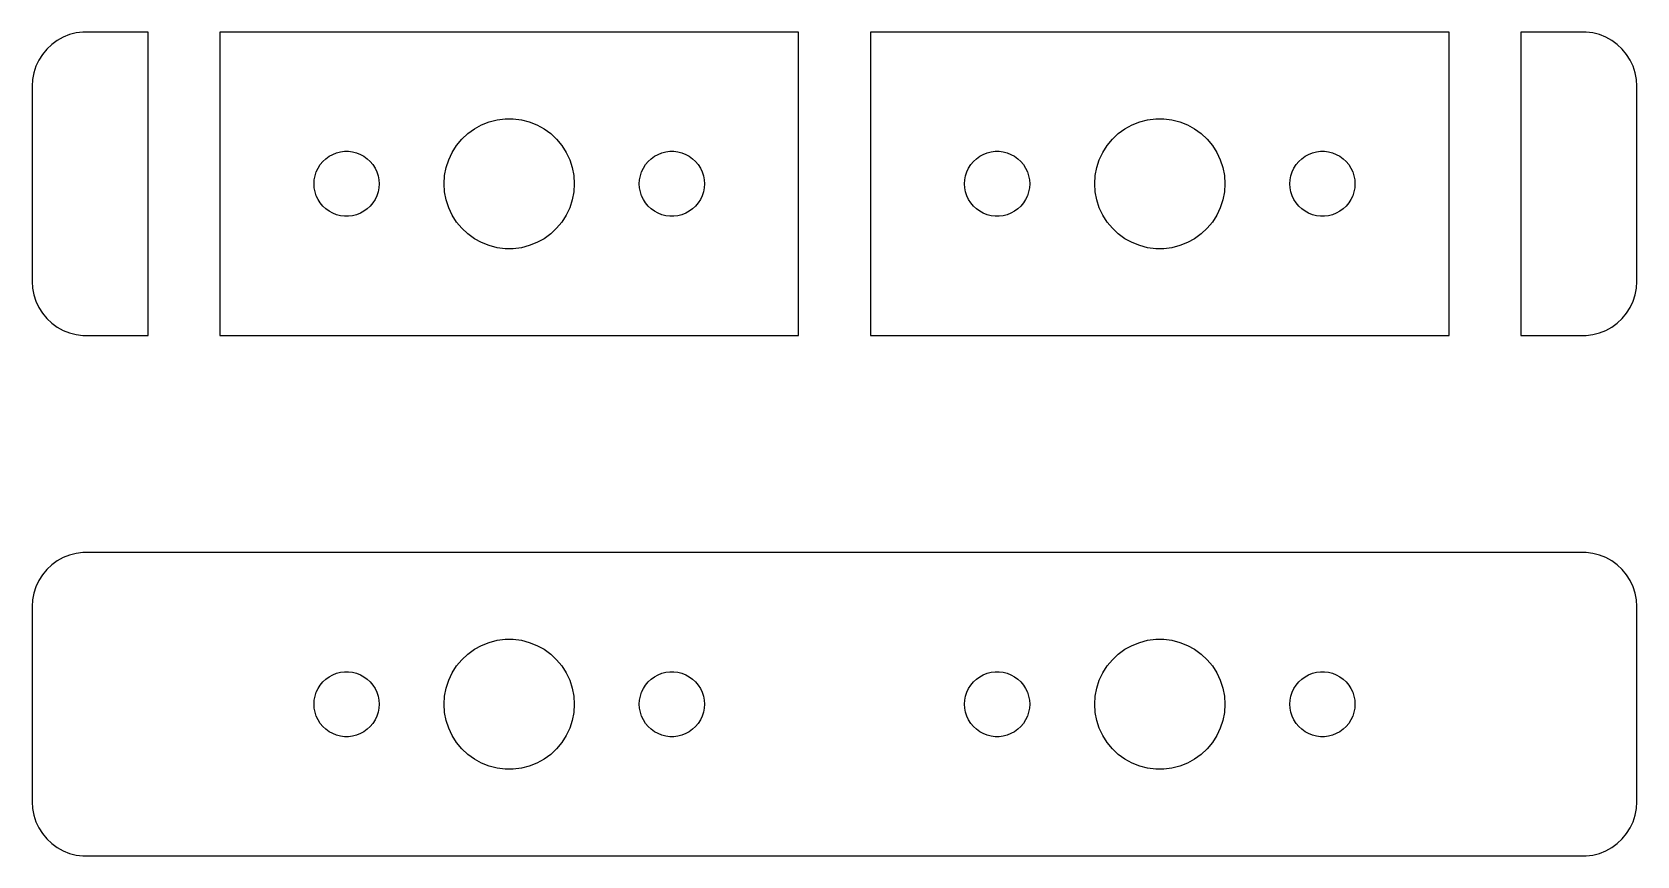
# Model space of a CAD drawing. Header units: metres. Extents: x -37 to 37, y -7 to 79.
# Drawn here: x -37 to 37, y -7 to 31 of the extents above; entities that cross this region are included whole.
import ezdxf

# ---------------------------------------------------------------- set-up
doc = ezdxf.new("R2010")
doc.units = ezdxf.units.M

msp = doc.modelspace()

# ---------------------------------------------------------------- linework, layer by layer
for p, q in [((-36.0936, 30.4263), (-36.3224, 30.2114)), ((-35.8396, 30.6108), (-36.0936, 30.4263)), ((-35.5644, 30.7621), (-35.8396, 30.6108)), ((-35.2725, 30.8776), (-35.5644, 30.7621)), ((-34.9684, 30.9557), (-35.2725, 30.8776)), ((-34.657, 30.9951), (-34.9684, 30.9557)), ((-31.6529, 30.9951), (-34.657, 30.9951)), ((-31.6529, 17.0049), (-31.6529, 30.9951)), ((-1.65286, 30.9951), (-28.3471, 30.9951)), ((-28.3471, 30.9951), (-28.3471, 17.0049)), ((-1.65286, 17.0049), (-1.65286, 30.9951)), ((28.3471, 30.9951), (1.65286, 30.9951)), ((1.65286, 30.9951), (1.65286, 17.0049)), ((28.3471, 17.0049), (28.3471, 30.9951)), ((34.657, 30.9951), (31.6529, 30.9951)), ((31.6529, 30.9951), (31.6529, 17.0049)), ((34.9684, 30.9557), (34.657, 30.9951)), ((35.2725, 30.8776), (34.9684, 30.9557)), ((35.5644, 30.7621), (35.2725, 30.8776)), ((35.8396, 30.6108), (35.5644, 30.7621)), ((36.0936, 30.4263), (35.8396, 30.6108)), ((36.3224, 30.2114), (36.0936, 30.4263)), ((-36.6908, 29.7044), (-36.8244, 29.4203)), ((-36.5225, 29.9695), (-36.6908, 29.7044)), ((-36.3224, 30.2114), (-36.5225, 29.9695)), ((36.5225, 29.9695), (36.3224, 30.2114)), ((36.6908, 29.7044), (36.5225, 29.9695)), ((36.8244, 29.4203), (36.6908, 29.7044)), ((-36.9214, 29.1217), (-36.9803, 28.8133)), ((-36.8244, 29.4203), (-36.9214, 29.1217)), ((36.9214, 29.1217), (36.8244, 29.4203)), ((36.9803, 28.8133), (36.9214, 29.1217)), ((-36.9803, 28.8133), (-37, 28.5)), ((-37, 28.5), (-37, 19.5)), ((37, 28.5), (36.9803, 28.8133)), ((37, 19.5), (37, 28.5)), ((-16.6075, 26.533), (-16.2773, 26.7145)), ((-16.2773, 26.7145), (-15.927, 26.8532)), ((-15.927, 26.8532), (-15.5621, 26.9469)), ((-15.5621, 26.9469), (-15.1884, 26.9941)), ((-15.1884, 26.9941), (-14.8116, 26.9941)), ((-14.8116, 26.9941), (-14.4379, 26.9469)), ((-14.4379, 26.9469), (-14.0729, 26.8532)), ((-14.0729, 26.8532), (-13.7227, 26.7145)), ((-13.7227, 26.7145), (-13.3925, 26.533)), ((13.3925, 26.533), (13.7227, 26.7145)), ((13.7227, 26.7145), (14.0729, 26.8532)), ((14.0729, 26.8532), (14.4379, 26.9469)), ((14.4379, 26.9469), (14.8116, 26.9941)), ((14.8116, 26.9941), (15.1884, 26.9941)), ((15.1884, 26.9941), (15.5621, 26.9469)), ((15.5621, 26.9469), (15.927, 26.8532)), ((15.927, 26.8532), (16.2773, 26.7145)), ((16.2773, 26.7145), (16.6075, 26.533)), ((-17.427, 25.7634), (-17.1869, 26.0536)), ((-17.1869, 26.0536), (-16.9123, 26.3115)), ((-16.9123, 26.3115), (-16.6075, 26.533)), ((-13.3925, 26.533), (-13.0877, 26.3115)), ((-13.0877, 26.3115), (-12.8131, 26.0536)), ((-12.8131, 26.0536), (-12.5729, 25.7634)), ((12.5729, 25.7634), (12.8131, 26.0536)), ((12.8131, 26.0536), (13.0877, 26.3115)), ((13.0877, 26.3115), (13.3925, 26.533)), ((16.6075, 26.533), (16.9123, 26.3115)), ((16.9123, 26.3115), (17.1869, 26.0536)), ((17.1869, 26.0536), (17.427, 25.7634)), ((-23.4561, 25.1558), (-23.3037, 25.2665)), ((-23.3037, 25.2665), (-23.1387, 25.3572)), ((-23.1387, 25.3572), (-22.9635, 25.4266)), ((-22.9635, 25.4266), (-22.7811, 25.4734)), ((-22.7811, 25.4734), (-22.5942, 25.497)), ((-22.5942, 25.497), (-22.4058, 25.497)), ((-22.4058, 25.497), (-22.2189, 25.4734)), ((-22.2189, 25.4734), (-22.0365, 25.4266)), ((-22.0365, 25.4266), (-21.8613, 25.3572)), ((-21.8613, 25.3572), (-21.6963, 25.2665)), ((-21.6963, 25.2665), (-21.5439, 25.1558)), ((-17.7893, 25.1044), (-17.6289, 25.4453)), ((-17.6289, 25.4453), (-17.427, 25.7634)), ((-12.5729, 25.7634), (-12.3711, 25.4453)), ((-12.3711, 25.4453), (-12.2107, 25.1044)), ((-8.45613, 25.1558), (-8.30373, 25.2665)), ((-8.30373, 25.2665), (-8.13866, 25.3572)), ((-8.13866, 25.3572), (-7.96352, 25.4266)), ((-7.96352, 25.4266), (-7.78107, 25.4734)), ((-7.78107, 25.4734), (-7.59418, 25.497)), ((-7.59418, 25.497), (-7.40581, 25.497)), ((-7.40581, 25.497), (-7.21892, 25.4734)), ((-7.21892, 25.4734), (-7.03647, 25.4266)), ((-7.03647, 25.4266), (-6.86133, 25.3572)), ((-6.86133, 25.3572), (-6.69626, 25.2665)), ((-6.69626, 25.2665), (-6.54385, 25.1558)), ((6.54385, 25.1558), (6.69626, 25.2665)), ((6.69626, 25.2665), (6.86133, 25.3572)), ((6.86133, 25.3572), (7.03647, 25.4266)), ((7.03647, 25.4266), (7.21892, 25.4734)), ((7.21892, 25.4734), (7.40581, 25.497)), ((7.40581, 25.497), (7.59418, 25.497)), ((7.59418, 25.497), (7.78107, 25.4734)), ((7.78107, 25.4734), (7.96352, 25.4266)), ((7.96352, 25.4266), (8.13866, 25.3572)), ((8.13866, 25.3572), (8.30373, 25.2665)), ((8.30373, 25.2665), (8.45613, 25.1558)), ((12.2107, 25.1044), (12.3711, 25.4453)), ((12.3711, 25.4453), (12.5729, 25.7634)), ((17.427, 25.7634), (17.6289, 25.4453)), ((17.6289, 25.4453), (17.7893, 25.1044)), ((21.5439, 25.1558), (21.6963, 25.2665)), ((21.6963, 25.2665), (21.8613, 25.3572)), ((21.8613, 25.3572), (22.0365, 25.4266)), ((22.0365, 25.4266), (22.2189, 25.4734)), ((22.2189, 25.4734), (22.4058, 25.497)), ((22.4058, 25.497), (22.5942, 25.497)), ((22.5942, 25.497), (22.7811, 25.4734)), ((22.7811, 25.4734), (22.9635, 25.4266)), ((22.9635, 25.4266), (23.1387, 25.3572)), ((23.1387, 25.3572), (23.3037, 25.2665)), ((23.3037, 25.2665), (23.4561, 25.1558)), ((-23.9529, 24.373), (-23.8947, 24.5522)), ((-23.8947, 24.5522), (-23.8145, 24.7226)), ((-23.8145, 24.7226), (-23.7135, 24.8817)), ((-23.7135, 24.8817), (-23.5934, 25.0268)), ((-23.5934, 25.0268), (-23.4561, 25.1558)), ((-21.5439, 25.1558), (-21.4065, 25.0268)), ((-21.4065, 25.0268), (-21.2865, 24.8817)), ((-21.2865, 24.8817), (-21.1855, 24.7226)), ((-21.1855, 24.7226), (-21.1053, 24.5522)), ((-21.1053, 24.5522), (-21.0471, 24.373)), ((-17.9763, 24.376), (-17.9057, 24.7461)), ((-17.9057, 24.7461), (-17.7893, 25.1044)), ((-12.2107, 25.1044), (-12.0942, 24.7461)), ((-12.0942, 24.7461), (-12.0237, 24.376)), ((-8.95287, 24.373), (-8.89465, 24.5522)), ((-8.89465, 24.5522), (-8.81445, 24.7226)), ((-8.81445, 24.7226), (-8.71352, 24.8817)), ((-8.71352, 24.8817), (-8.59344, 25.0268)), ((-8.59344, 25.0268), (-8.45613, 25.1558)), ((-6.54385, 25.1558), (-6.40654, 25.0268)), ((-6.40654, 25.0268), (-6.28647, 24.8817)), ((-6.28647, 24.8817), (-6.18553, 24.7226)), ((-6.18553, 24.7226), (-6.10533, 24.5522)), ((-6.10533, 24.5522), (-6.04712, 24.373)), ((6.04712, 24.373), (6.10533, 24.5522)), ((6.10533, 24.5522), (6.18553, 24.7226)), ((6.18553, 24.7226), (6.28647, 24.8817)), ((6.28647, 24.8817), (6.40654, 25.0268)), ((6.40654, 25.0268), (6.54385, 25.1558)), ((8.45613, 25.1558), (8.59344, 25.0268)), ((8.59344, 25.0268), (8.71352, 24.8817)), ((8.71352, 24.8817), (8.81445, 24.7226)), ((8.81445, 24.7226), (8.89465, 24.5522)), ((8.89465, 24.5522), (8.95287, 24.373)), ((12.0237, 24.376), (12.0942, 24.7461)), ((12.0942, 24.7461), (12.2107, 25.1044)), ((17.7893, 25.1044), (17.9057, 24.7461)), ((17.9057, 24.7461), (17.9763, 24.376)), ((21.0471, 24.373), (21.1053, 24.5522)), ((21.1053, 24.5522), (21.1855, 24.7226)), ((21.1855, 24.7226), (21.2865, 24.8817)), ((21.2865, 24.8817), (21.4065, 25.0268)), ((21.4065, 25.0268), (21.5439, 25.1558)), ((23.4561, 25.1558), (23.5934, 25.0268)), ((23.5934, 25.0268), (23.7135, 24.8817)), ((23.7135, 24.8817), (23.8145, 24.7226)), ((23.8145, 24.7226), (23.8947, 24.5522)), ((23.8947, 24.5522), (23.9529, 24.373)), ((-24, 24), (-23.9882, 24.188)), ((-23.9882, 23.812), (-24, 24)), ((-23.9882, 24.188), (-23.9529, 24.373)), ((-23.9529, 23.627), (-23.9882, 23.812)), ((-21.0471, 24.373), (-21.0118, 24.188)), ((-21.0118, 23.812), (-21.0471, 23.627)), ((-21.0118, 24.188), (-21, 24)), ((-21, 24), (-21.0118, 23.812)), ((-18, 24), (-17.9763, 24.376)), ((-17.9763, 23.624), (-18, 24)), ((-12.0237, 24.376), (-12, 24)), ((-12, 24), (-12.0237, 23.624)), ((-9, 24), (-8.98816, 24.188)), ((-8.98816, 23.812), (-9, 24)), ((-8.98816, 24.188), (-8.95287, 24.373)), ((-8.95287, 23.627), (-8.98816, 23.812)), ((-6.04712, 24.373), (-6.01183, 24.188)), ((-6.01183, 23.812), (-6.04712, 23.627)), ((-6.01183, 24.188), (-6, 24)), ((-6, 24), (-6.01183, 23.812)), ((6, 24), (6.01183, 24.188)), ((6.01183, 23.812), (6, 24)), ((6.01183, 24.188), (6.04712, 24.373)), ((6.04712, 23.627), (6.01183, 23.812)), ((8.95287, 24.373), (8.98816, 24.188)), ((8.98816, 23.812), (8.95287, 23.627)), ((8.98816, 24.188), (9, 24)), ((9, 24), (8.98816, 23.812)), ((12, 24), (12.0237, 24.376)), ((12.0237, 23.624), (12, 24)), ((17.9763, 24.376), (18, 24)), ((18, 24), (17.9763, 23.624)), ((21, 24), (21.0118, 24.188)), ((21.0118, 23.812), (21, 24)), ((21.0118, 24.188), (21.0471, 24.373)), ((21.0471, 23.627), (21.0118, 23.812)), ((23.9529, 24.373), (23.9882, 24.188)), ((23.9882, 23.812), (23.9529, 23.627)), ((23.9882, 24.188), (24, 24)), ((24, 24), (23.9882, 23.812)), ((-23.8947, 23.4478), (-23.9529, 23.627)), ((-23.8145, 23.2774), (-23.8947, 23.4478)), ((-23.7135, 23.1183), (-23.8145, 23.2774)), ((-23.5934, 22.9732), (-23.7135, 23.1183)), ((-23.4561, 22.8442), (-23.5934, 22.9732)), ((-21.4065, 22.9732), (-21.5439, 22.8442)), ((-21.2865, 23.1183), (-21.4065, 22.9732)), ((-21.1855, 23.2774), (-21.2865, 23.1183)), ((-21.1053, 23.4478), (-21.1855, 23.2774)), ((-21.0471, 23.627), (-21.1053, 23.4478)), ((-17.9057, 23.2539), (-17.9763, 23.624)), ((-17.7893, 22.8956), (-17.9057, 23.2539)), ((-12.0942, 23.2539), (-12.2107, 22.8956)), ((-12.0237, 23.624), (-12.0942, 23.2539)), ((-8.89465, 23.4478), (-8.95287, 23.627)), ((-8.81445, 23.2774), (-8.89465, 23.4478)), ((-8.71352, 23.1183), (-8.81445, 23.2774)), ((-8.59344, 22.9732), (-8.71352, 23.1183)), ((-8.45613, 22.8442), (-8.59344, 22.9732)), ((-6.40654, 22.9732), (-6.54385, 22.8442)), ((-6.28647, 23.1183), (-6.40654, 22.9732)), ((-6.18553, 23.2774), (-6.28647, 23.1183)), ((-6.10533, 23.4478), (-6.18553, 23.2774)), ((-6.04712, 23.627), (-6.10533, 23.4478)), ((6.10533, 23.4478), (6.04712, 23.627)), ((6.18553, 23.2774), (6.10533, 23.4478)), ((6.28647, 23.1183), (6.18553, 23.2774)), ((6.40654, 22.9732), (6.28647, 23.1183)), ((6.54385, 22.8442), (6.40654, 22.9732)), ((8.59344, 22.9732), (8.45613, 22.8442)), ((8.71352, 23.1183), (8.59344, 22.9732)), ((8.81445, 23.2774), (8.71352, 23.1183)), ((8.89465, 23.4478), (8.81445, 23.2774)), ((8.95287, 23.627), (8.89465, 23.4478)), ((12.0942, 23.2539), (12.0237, 23.624)), ((12.2107, 22.8956), (12.0942, 23.2539)), ((17.9057, 23.2539), (17.7893, 22.8956)), ((17.9763, 23.624), (17.9057, 23.2539)), ((21.1053, 23.4478), (21.0471, 23.627)), ((21.1855, 23.2774), (21.1053, 23.4478)), ((21.2865, 23.1183), (21.1855, 23.2774)), ((21.4065, 22.9732), (21.2865, 23.1183)), ((21.5439, 22.8442), (21.4065, 22.9732)), ((23.5934, 22.9732), (23.4561, 22.8442)), ((23.7135, 23.1183), (23.5934, 22.9732)), ((23.8145, 23.2774), (23.7135, 23.1183)), ((23.8947, 23.4478), (23.8145, 23.2774)), ((23.9529, 23.627), (23.8947, 23.4478)), ((-23.3037, 22.7335), (-23.4561, 22.8442)), ((-23.1387, 22.6428), (-23.3037, 22.7335)), ((-22.9635, 22.5734), (-23.1387, 22.6428)), ((-22.7811, 22.5266), (-22.9635, 22.5734)), ((-22.5942, 22.503), (-22.7811, 22.5266)), ((-22.4058, 22.503), (-22.5942, 22.503)), ((-22.2189, 22.5266), (-22.4058, 22.503)), ((-22.0365, 22.5734), (-22.2189, 22.5266)), ((-21.8613, 22.6428), (-22.0365, 22.5734)), ((-21.6963, 22.7335), (-21.8613, 22.6428)), ((-21.5439, 22.8442), (-21.6963, 22.7335)), ((-17.6289, 22.5547), (-17.7893, 22.8956)), ((-17.427, 22.2366), (-17.6289, 22.5547)), ((-17.1869, 21.9464), (-17.427, 22.2366)), ((-12.5729, 22.2366), (-12.8131, 21.9464)), ((-12.3711, 22.5547), (-12.5729, 22.2366)), ((-12.2107, 22.8956), (-12.3711, 22.5547)), ((-8.30373, 22.7335), (-8.45613, 22.8442)), ((-8.13866, 22.6428), (-8.30373, 22.7335)), ((-7.96352, 22.5734), (-8.13866, 22.6428)), ((-7.78107, 22.5266), (-7.96352, 22.5734)), ((-7.59418, 22.503), (-7.78107, 22.5266)), ((-7.40581, 22.503), (-7.59418, 22.503)), ((-7.21892, 22.5266), (-7.40581, 22.503)), ((-7.03647, 22.5734), (-7.21892, 22.5266)), ((-6.86133, 22.6428), (-7.03647, 22.5734)), ((-6.69626, 22.7335), (-6.86133, 22.6428)), ((-6.54385, 22.8442), (-6.69626, 22.7335)), ((6.69626, 22.7335), (6.54385, 22.8442)), ((6.86133, 22.6428), (6.69626, 22.7335)), ((7.03647, 22.5734), (6.86133, 22.6428)), ((7.21892, 22.5266), (7.03647, 22.5734)), ((7.40581, 22.503), (7.21892, 22.5266)), ((7.59418, 22.503), (7.40581, 22.503)), ((7.78107, 22.5266), (7.59418, 22.503)), ((7.96352, 22.5734), (7.78107, 22.5266)), ((8.13866, 22.6428), (7.96352, 22.5734)), ((8.30373, 22.7335), (8.13866, 22.6428)), ((8.45613, 22.8442), (8.30373, 22.7335)), ((12.3711, 22.5547), (12.2107, 22.8956)), ((12.5729, 22.2366), (12.3711, 22.5547)), ((12.8131, 21.9464), (12.5729, 22.2366)), ((17.427, 22.2366), (17.1869, 21.9464)), ((17.6289, 22.5547), (17.427, 22.2366)), ((17.7893, 22.8956), (17.6289, 22.5547)), ((21.6963, 22.7335), (21.5439, 22.8442)), ((21.8613, 22.6428), (21.6963, 22.7335)), ((22.0365, 22.5734), (21.8613, 22.6428)), ((22.2189, 22.5266), (22.0365, 22.5734)), ((22.4058, 22.503), (22.2189, 22.5266)), ((22.5942, 22.503), (22.4058, 22.503)), ((22.7811, 22.5266), (22.5942, 22.503)), ((22.9635, 22.5734), (22.7811, 22.5266)), ((23.1387, 22.6428), (22.9635, 22.5734)), ((23.3037, 22.7335), (23.1387, 22.6428)), ((23.4561, 22.8442), (23.3037, 22.7335)), ((-16.9123, 21.6885), (-17.1869, 21.9464)), ((-16.6075, 21.467), (-16.9123, 21.6885)), ((-16.2773, 21.2855), (-16.6075, 21.467)), ((-13.3925, 21.467), (-13.7227, 21.2855)), ((-13.0877, 21.6885), (-13.3925, 21.467)), ((-12.8131, 21.9464), (-13.0877, 21.6885)), ((13.0877, 21.6885), (12.8131, 21.9464)), ((13.3925, 21.467), (13.0877, 21.6885)), ((13.7227, 21.2855), (13.3925, 21.467)), ((16.6075, 21.467), (16.2773, 21.2855)), ((16.9123, 21.6885), (16.6075, 21.467)), ((17.1869, 21.9464), (16.9123, 21.6885)), ((-15.927, 21.1468), (-16.2773, 21.2855)), ((-15.5621, 21.0531), (-15.927, 21.1468)), ((-15.1884, 21.0059), (-15.5621, 21.0531)), ((-14.8116, 21.0059), (-15.1884, 21.0059)), ((-14.4379, 21.0531), (-14.8116, 21.0059)), ((-14.0729, 21.1468), (-14.4379, 21.0531)), ((-13.7227, 21.2855), (-14.0729, 21.1468)), ((14.0729, 21.1468), (13.7227, 21.2855)), ((14.4379, 21.0531), (14.0729, 21.1468)), ((14.8116, 21.0059), (14.4379, 21.0531)), ((15.1884, 21.0059), (14.8116, 21.0059)), ((15.5621, 21.0531), (15.1884, 21.0059)), ((15.927, 21.1468), (15.5621, 21.0531)), ((16.2773, 21.2855), (15.927, 21.1468)), ((-37, 19.5), (-36.9803, 19.1867)), ((36.9803, 19.1867), (37, 19.5)), ((-36.9803, 19.1867), (-36.9214, 18.8783)), ((-36.9214, 18.8783), (-36.8244, 18.5797)), ((-36.8244, 18.5797), (-36.6908, 18.2956)), ((36.6908, 18.2956), (36.8244, 18.5797)), ((36.8244, 18.5797), (36.9214, 18.8783)), ((36.9214, 18.8783), (36.9803, 19.1867)), ((-36.6908, 18.2956), (-36.5225, 18.0305)), ((-36.5225, 18.0305), (-36.3224, 17.7886)), ((-36.3224, 17.7886), (-36.0936, 17.5737)), ((36.0936, 17.5737), (36.3224, 17.7886)), ((36.3224, 17.7886), (36.5225, 18.0305)), ((36.5225, 18.0305), (36.6908, 18.2956)), ((-36.0936, 17.5737), (-35.8396, 17.3892)), ((-35.8396, 17.3892), (-35.5644, 17.2379)), ((-35.5644, 17.2379), (-35.2725, 17.1224)), ((-35.2725, 17.1224), (-34.9684, 17.0443)), ((-34.9684, 17.0443), (-34.657, 17.0049)), ((34.657, 17.0049), (34.9684, 17.0443)), ((34.9684, 17.0443), (35.2725, 17.1224)), ((35.2725, 17.1224), (35.5644, 17.2379)), ((35.5644, 17.2379), (35.8396, 17.3892)), ((35.8396, 17.3892), (36.0936, 17.5737)), ((-34.657, 17.0049), (-31.6529, 17.0049)), ((-28.3471, 17.0049), (-1.65286, 17.0049)), ((1.65286, 17.0049), (28.3471, 17.0049)), ((31.6529, 17.0049), (34.657, 17.0049)), ((-35.5644, 6.76205), (-35.8396, 6.61081)), ((-35.2725, 6.87764), (-35.5644, 6.76205)), ((-34.9684, 6.9557), (-35.2725, 6.87764)), ((-34.657, 6.99506), (-34.9684, 6.9557)), ((34.657, 6.99506), (-34.657, 6.99506)), ((34.9684, 6.9557), (34.657, 6.99506)), ((35.2725, 6.87764), (34.9684, 6.9557)), ((35.5644, 6.76205), (35.2725, 6.87764)), ((35.8396, 6.61081), (35.5644, 6.76205)), ((-36.5225, 5.96945), (-36.6908, 5.70438)), ((-36.3224, 6.21136), (-36.5225, 5.96945)), ((-36.0936, 6.42627), (-36.3224, 6.21136)), ((-35.8396, 6.61081), (-36.0936, 6.42627)), ((36.0936, 6.42627), (35.8396, 6.61081)), ((36.3224, 6.21136), (36.0936, 6.42627)), ((36.5225, 5.96945), (36.3224, 6.21136)), ((36.6908, 5.70438), (36.5225, 5.96945)), ((-36.8244, 5.4203), (-36.9214, 5.12172)), ((-36.6908, 5.70438), (-36.8244, 5.4203)), ((36.8244, 5.4203), (36.6908, 5.70438)), ((36.9214, 5.12172), (36.8244, 5.4203)), ((-36.9803, 4.81332), (-37, 4.5)), ((-37, 4.5), (-37, -4.5)), ((-36.9214, 5.12172), (-36.9803, 4.81332)), ((36.9803, 4.81332), (36.9214, 5.12172)), ((37, 4.5), (36.9803, 4.81332)), ((37, -4.5), (37, 4.5)), ((-15.5621, 2.94685), (-15.1884, 2.99408)), ((-15.1884, 2.99408), (-14.8116, 2.99408)), ((-14.8116, 2.99408), (-14.4379, 2.94685)), ((14.4379, 2.94685), (14.8116, 2.99408)), ((14.8116, 2.99408), (15.1884, 2.99408)), ((15.1884, 2.99408), (15.5621, 2.94685)), ((-17.1869, 2.05363), (-16.9123, 2.31154)), ((-16.9123, 2.31154), (-16.6075, 2.53297)), ((-16.6075, 2.53297), (-16.2773, 2.71448)), ((-16.2773, 2.71448), (-15.927, 2.85316)), ((-15.927, 2.85316), (-15.5621, 2.94685)), ((-14.4379, 2.94685), (-14.0729, 2.85316)), ((-14.0729, 2.85316), (-13.7227, 2.71448)), ((-13.7227, 2.71448), (-13.3925, 2.53297)), ((-13.3925, 2.53297), (-13.0877, 2.31154)), ((-13.0877, 2.31154), (-12.8131, 2.05363)), ((12.8131, 2.05363), (13.0877, 2.31154)), ((13.0877, 2.31154), (13.3925, 2.53297)), ((13.3925, 2.53297), (13.7227, 2.71448)), ((13.7227, 2.71448), (14.0729, 2.85316)), ((14.0729, 2.85316), (14.4379, 2.94685)), ((15.5621, 2.94685), (15.927, 2.85316)), ((15.927, 2.85316), (16.2773, 2.71448)), ((16.2773, 2.71448), (16.6075, 2.53297)), ((16.6075, 2.53297), (16.9123, 2.31154)), ((16.9123, 2.31154), (17.1869, 2.05363)), ((-22.7811, 1.47342), (-22.5942, 1.49704)), ((-22.5942, 1.49704), (-22.4058, 1.49704)), ((-22.4058, 1.49704), (-22.2189, 1.47342)), ((-17.6289, 1.44525), (-17.427, 1.76335)), ((-17.427, 1.76335), (-17.1869, 2.05363)), ((-12.8131, 2.05363), (-12.5729, 1.76335)), ((-12.5729, 1.76335), (-12.3711, 1.44525)), ((-7.78107, 1.47342), (-7.59418, 1.49704)), ((-7.59418, 1.49704), (-7.40581, 1.49704)), ((-7.40581, 1.49704), (-7.21892, 1.47342)), ((7.21892, 1.47342), (7.40581, 1.49704)), ((7.40581, 1.49704), (7.59418, 1.49704)), ((7.59418, 1.49704), (7.78107, 1.47342)), ((12.3711, 1.44525), (12.5729, 1.76335)), ((12.5729, 1.76335), (12.8131, 2.05363)), ((17.1869, 2.05363), (17.427, 1.76335)), ((17.427, 1.76335), (17.6289, 1.44525)), ((22.2189, 1.47342), (22.4058, 1.49704)), ((22.4058, 1.49704), (22.5942, 1.49704)), ((22.5942, 1.49704), (22.7811, 1.47342)), ((-23.8145, 0.722626), (-23.7135, 0.881668)), ((-23.7135, 0.881668), (-23.5934, 1.02681)), ((-23.5934, 1.02681), (-23.4561, 1.15576)), ((-23.4561, 1.15576), (-23.3037, 1.26648)), ((-23.3037, 1.26648), (-23.1387, 1.35724)), ((-23.1387, 1.35724), (-22.9635, 1.42657)), ((-22.9635, 1.42657), (-22.7811, 1.47342)), ((-22.2189, 1.47342), (-22.0365, 1.42657)), ((-22.0365, 1.42657), (-21.8613, 1.35724)), ((-21.8613, 1.35724), (-21.6963, 1.26648)), ((-21.6963, 1.26648), (-21.5439, 1.15576)), ((-21.5439, 1.15576), (-21.4065, 1.02681)), ((-21.4065, 1.02681), (-21.2865, 0.881668)), ((-21.2865, 0.881668), (-21.1855, 0.722626)), ((-17.9763, 0.375992), (-17.9057, 0.746063)), ((-17.9057, 0.746063), (-17.7893, 1.10437)), ((-17.7893, 1.10437), (-17.6289, 1.44525)), ((-12.3711, 1.44525), (-12.2107, 1.10437)), ((-12.2107, 1.10437), (-12.0942, 0.746063)), ((-12.0942, 0.746063), (-12.0237, 0.375992)), ((-8.81445, 0.722626), (-8.71352, 0.881668)), ((-8.71352, 0.881668), (-8.59344, 1.02681)), ((-8.59344, 1.02681), (-8.45613, 1.15576)), ((-8.45613, 1.15576), (-8.30373, 1.26648)), ((-8.30373, 1.26648), (-8.13866, 1.35724)), ((-8.13866, 1.35724), (-7.96352, 1.42657)), ((-7.96352, 1.42657), (-7.78107, 1.47342)), ((-7.21892, 1.47342), (-7.03647, 1.42657)), ((-7.03647, 1.42657), (-6.86133, 1.35724)), ((-6.86133, 1.35724), (-6.69626, 1.26648)), ((-6.69626, 1.26648), (-6.54385, 1.15576)), ((-6.54385, 1.15576), (-6.40654, 1.02681)), ((-6.40654, 1.02681), (-6.28647, 0.881668)), ((-6.28647, 0.881668), (-6.18553, 0.722626)), ((6.18553, 0.722626), (6.28647, 0.881668)), ((6.28647, 0.881668), (6.40654, 1.02681)), ((6.40654, 1.02681), (6.54385, 1.15576)), ((6.54385, 1.15576), (6.69626, 1.26648)), ((6.69626, 1.26648), (6.86133, 1.35724)), ((6.86133, 1.35724), (7.03647, 1.42657)), ((7.03647, 1.42657), (7.21892, 1.47342)), ((7.78107, 1.47342), (7.96352, 1.42657)), ((7.96352, 1.42657), (8.13866, 1.35724)), ((8.13866, 1.35724), (8.30373, 1.26648)), ((8.30373, 1.26648), (8.45613, 1.15576)), ((8.45613, 1.15576), (8.59344, 1.02681)), ((8.59344, 1.02681), (8.71352, 0.881668)), ((8.71352, 0.881668), (8.81445, 0.722626)), ((12.0237, 0.375992), (12.0942, 0.746063)), ((12.0942, 0.746063), (12.2107, 1.10437)), ((12.2107, 1.10437), (12.3711, 1.44525)), ((17.6289, 1.44525), (17.7893, 1.10437)), ((17.7893, 1.10437), (17.9057, 0.746063)), ((17.9057, 0.746063), (17.9763, 0.375992)), ((21.1855, 0.722626), (21.2865, 0.881668)), ((21.2865, 0.881668), (21.4065, 1.02681)), ((21.4065, 1.02681), (21.5439, 1.15576)), ((21.5439, 1.15576), (21.6963, 1.26648)), ((21.6963, 1.26648), (21.8613, 1.35724)), ((21.8613, 1.35724), (22.0365, 1.42657)), ((22.0365, 1.42657), (22.2189, 1.47342)), ((22.7811, 1.47342), (22.9635, 1.42657)), ((22.9635, 1.42657), (23.1387, 1.35724)), ((23.1387, 1.35724), (23.3037, 1.26648)), ((23.3037, 1.26648), (23.4561, 1.15576)), ((23.4561, 1.15576), (23.5934, 1.02681)), ((23.5934, 1.02681), (23.7135, 0.881668)), ((23.7135, 0.881668), (23.8145, 0.722626)), ((-24, 0), (-23.9882, 0.187988)), ((-23.9882, -0.187988), (-24, 0)), ((-23.9882, 0.187988), (-23.9529, 0.373032)), ((-23.9529, 0.373032), (-23.8947, 0.552185)), ((-23.8947, 0.552185), (-23.8145, 0.722626)), ((-21.1855, 0.722626), (-21.1053, 0.552185)), ((-21.1053, 0.552185), (-21.0471, 0.373032)), ((-21.0471, 0.373032), (-21.0118, 0.187988)), ((-21.0118, 0.187988), (-21, 0)), ((-21, 0), (-21.0118, -0.187988)), ((-18, 0), (-17.9763, 0.375992)), ((-17.9763, -0.375992), (-18, 0)), ((-12.0237, 0.375992), (-12, 0)), ((-12, 0), (-12.0237, -0.375992)), ((-9, 0), (-8.98816, 0.187988)), ((-8.98816, -0.187988), (-9, 0)), ((-8.98816, 0.187988), (-8.95287, 0.373032)), ((-8.95287, 0.373032), (-8.89465, 0.552185)), ((-8.89465, 0.552185), (-8.81445, 0.722626)), ((-6.18553, 0.722626), (-6.10533, 0.552185)), ((-6.10533, 0.552185), (-6.04712, 0.373032)), ((-6.04712, 0.373032), (-6.01183, 0.187988)), ((-6.01183, 0.187988), (-6, 0)), ((-6, 0), (-6.01183, -0.187988)), ((6, 0), (6.01183, 0.187988)), ((6.01183, -0.187988), (6, 0)), ((6.01183, 0.187988), (6.04712, 0.373032)), ((6.04712, 0.373032), (6.10533, 0.552185)), ((6.10533, 0.552185), (6.18553, 0.722626)), ((8.81445, 0.722626), (8.89465, 0.552185)), ((8.89465, 0.552185), (8.95287, 0.373032)), ((8.95287, 0.373032), (8.98816, 0.187988)), ((8.98816, 0.187988), (9, 0)), ((9, 0), (8.98816, -0.187988)), ((12, 0), (12.0237, 0.375992)), ((12.0237, -0.375992), (12, 0)), ((17.9763, 0.375992), (18, 0)), ((18, 0), (17.9763, -0.375992)), ((21, 0), (21.0118, 0.187988)), ((21.0118, -0.187988), (21, 0)), ((21.0118, 0.187988), (21.0471, 0.373032)), ((21.0471, 0.373032), (21.1053, 0.552185)), ((21.1053, 0.552185), (21.1855, 0.722626)), ((23.8145, 0.722626), (23.8947, 0.552185)), ((23.8947, 0.552185), (23.9529, 0.373032)), ((23.9529, 0.373032), (23.9882, 0.187988)), ((23.9882, 0.187988), (24, 0)), ((24, 0), (23.9882, -0.187988)), ((-23.9529, -0.373032), (-23.9882, -0.187988)), ((-23.8947, -0.552185), (-23.9529, -0.373032)), ((-23.8145, -0.722626), (-23.8947, -0.552185)), ((-23.7135, -0.881668), (-23.8145, -0.722626)), ((-21.1855, -0.722626), (-21.2865, -0.881668)), ((-21.1053, -0.552185), (-21.1855, -0.722626)), ((-21.0471, -0.373032), (-21.1053, -0.552185)), ((-21.0118, -0.187988), (-21.0471, -0.373032)), ((-17.9057, -0.746063), (-17.9763, -0.375992)), ((-12.0237, -0.375992), (-12.0942, -0.746063)), ((-8.95287, -0.373032), (-8.98816, -0.187988)), ((-8.89465, -0.552185), (-8.95287, -0.373032)), ((-8.81445, -0.722626), (-8.89465, -0.552185)), ((-8.71352, -0.881668), (-8.81445, -0.722626)), ((-6.18553, -0.722626), (-6.28647, -0.881668)), ((-6.10533, -0.552185), (-6.18553, -0.722626)), ((-6.04712, -0.373032), (-6.10533, -0.552185)), ((-6.01183, -0.187988), (-6.04712, -0.373032)), ((6.04712, -0.373032), (6.01183, -0.187988)), ((6.10533, -0.552185), (6.04712, -0.373032)), ((6.18553, -0.722626), (6.10533, -0.552185)), ((6.28647, -0.881668), (6.18553, -0.722626)), ((8.81445, -0.722626), (8.71352, -0.881668)), ((8.89465, -0.552185), (8.81445, -0.722626)), ((8.95287, -0.373032), (8.89465, -0.552185)), ((8.98816, -0.187988), (8.95287, -0.373032)), ((12.0942, -0.746063), (12.0237, -0.375992)), ((17.9763, -0.375992), (17.9057, -0.746063)), ((21.0471, -0.373032), (21.0118, -0.187988)), ((21.1053, -0.552185), (21.0471, -0.373032)), ((21.1855, -0.722626), (21.1053, -0.552185)), ((21.2865, -0.881668), (21.1855, -0.722626)), ((23.8145, -0.722626), (23.7135, -0.881668)), ((23.8947, -0.552185), (23.8145, -0.722626)), ((23.9529, -0.373032), (23.8947, -0.552185)), ((23.9882, -0.187988), (23.9529, -0.373032)), ((-23.5934, -1.02681), (-23.7135, -0.881668)), ((-23.4561, -1.15576), (-23.5934, -1.02681)), ((-23.3037, -1.26648), (-23.4561, -1.15576)), ((-23.1387, -1.35724), (-23.3037, -1.26648)), ((-22.9635, -1.42657), (-23.1387, -1.35724)), ((-22.7811, -1.47342), (-22.9635, -1.42657)), ((-22.5942, -1.49704), (-22.7811, -1.47342)), ((-22.2189, -1.47342), (-22.4058, -1.49704)), ((-22.0365, -1.42657), (-22.2189, -1.47342)), ((-21.8613, -1.35724), (-22.0365, -1.42657)), ((-21.6963, -1.26648), (-21.8613, -1.35724)), ((-21.5439, -1.15576), (-21.6963, -1.26648)), ((-21.4065, -1.02681), (-21.5439, -1.15576)), ((-21.2865, -0.881668), (-21.4065, -1.02681)), ((-17.7893, -1.10437), (-17.9057, -0.746063)), ((-17.6289, -1.44525), (-17.7893, -1.10437)), ((-17.427, -1.76335), (-17.6289, -1.44525)), ((-12.3711, -1.44525), (-12.5729, -1.76335)), ((-12.2107, -1.10437), (-12.3711, -1.44525)), ((-12.0942, -0.746063), (-12.2107, -1.10437)), ((-8.59344, -1.02681), (-8.71352, -0.881668)), ((-8.45613, -1.15576), (-8.59344, -1.02681)), ((-8.30373, -1.26648), (-8.45613, -1.15576)), ((-8.13866, -1.35724), (-8.30373, -1.26648)), ((-7.96352, -1.42657), (-8.13866, -1.35724)), ((-7.78107, -1.47342), (-7.96352, -1.42657)), ((-7.59418, -1.49704), (-7.78107, -1.47342)), ((-7.21892, -1.47342), (-7.40581, -1.49704)), ((-7.03647, -1.42657), (-7.21892, -1.47342)), ((-6.86133, -1.35724), (-7.03647, -1.42657)), ((-6.69626, -1.26648), (-6.86133, -1.35724)), ((-6.54385, -1.15576), (-6.69626, -1.26648)), ((-6.40654, -1.02681), (-6.54385, -1.15576)), ((-6.28647, -0.881668), (-6.40654, -1.02681)), ((6.40654, -1.02681), (6.28647, -0.881668)), ((6.54385, -1.15576), (6.40654, -1.02681)), ((6.69626, -1.26648), (6.54385, -1.15576)), ((6.86133, -1.35724), (6.69626, -1.26648)), ((7.03647, -1.42657), (6.86133, -1.35724)), ((7.21892, -1.47342), (7.03647, -1.42657)), ((7.40581, -1.49704), (7.21892, -1.47342)), ((7.78107, -1.47342), (7.59418, -1.49704)), ((7.96352, -1.42657), (7.78107, -1.47342)), ((8.13866, -1.35724), (7.96352, -1.42657)), ((8.30373, -1.26648), (8.13866, -1.35724)), ((8.45613, -1.15576), (8.30373, -1.26648)), ((8.59344, -1.02681), (8.45613, -1.15576)), ((8.71352, -0.881668), (8.59344, -1.02681)), ((12.2107, -1.10437), (12.0942, -0.746063)), ((12.3711, -1.44525), (12.2107, -1.10437)), ((12.5729, -1.76335), (12.3711, -1.44525)), ((17.6289, -1.44525), (17.427, -1.76335)), ((17.7893, -1.10437), (17.6289, -1.44525)), ((17.9057, -0.746063), (17.7893, -1.10437)), ((21.4065, -1.02681), (21.2865, -0.881668)), ((21.5439, -1.15576), (21.4065, -1.02681)), ((21.6963, -1.26648), (21.5439, -1.15576)), ((21.8613, -1.35724), (21.6963, -1.26648)), ((22.0365, -1.42657), (21.8613, -1.35724)), ((22.2189, -1.47342), (22.0365, -1.42657)), ((22.4058, -1.49704), (22.2189, -1.47342)), ((22.7811, -1.47342), (22.5942, -1.49704)), ((22.9635, -1.42657), (22.7811, -1.47342)), ((23.1387, -1.35724), (22.9635, -1.42657)), ((23.3037, -1.26648), (23.1387, -1.35724)), ((23.4561, -1.15576), (23.3037, -1.26648)), ((23.5934, -1.02681), (23.4561, -1.15576)), ((23.7135, -0.881668), (23.5934, -1.02681)), ((-22.4058, -1.49704), (-22.5942, -1.49704)), ((-17.1869, -2.05363), (-17.427, -1.76335)), ((-16.9123, -2.31154), (-17.1869, -2.05363)), ((-12.8131, -2.05363), (-13.0877, -2.31154)), ((-12.5729, -1.76335), (-12.8131, -2.05363)), ((-7.40581, -1.49704), (-7.59418, -1.49704)), ((7.59418, -1.49704), (7.40581, -1.49704)), ((12.8131, -2.05363), (12.5729, -1.76335)), ((13.0877, -2.31154), (12.8131, -2.05363)), ((17.1869, -2.05363), (16.9123, -2.31154)), ((17.427, -1.76335), (17.1869, -2.05363)), ((22.5942, -1.49704), (22.4058, -1.49704)), ((-16.6075, -2.53297), (-16.9123, -2.31154)), ((-16.2773, -2.71448), (-16.6075, -2.53297)), ((-15.927, -2.85316), (-16.2773, -2.71448)), ((-15.5621, -2.94685), (-15.927, -2.85316)), ((-15.1884, -2.99408), (-15.5621, -2.94685)), ((-14.4379, -2.94685), (-14.8116, -2.99408)), ((-14.0729, -2.85316), (-14.4379, -2.94685)), ((-13.7227, -2.71448), (-14.0729, -2.85316)), ((-13.3925, -2.53297), (-13.7227, -2.71448)), ((-13.0877, -2.31154), (-13.3925, -2.53297)), ((13.3925, -2.53297), (13.0877, -2.31154)), ((13.7227, -2.71448), (13.3925, -2.53297)), ((14.0729, -2.85316), (13.7227, -2.71448)), ((14.4379, -2.94685), (14.0729, -2.85316)), ((14.8116, -2.99408), (14.4379, -2.94685)), ((15.5621, -2.94685), (15.1884, -2.99408)), ((15.927, -2.85316), (15.5621, -2.94685)), ((16.2773, -2.71448), (15.927, -2.85316)), ((16.6075, -2.53297), (16.2773, -2.71448)), ((16.9123, -2.31154), (16.6075, -2.53297)), ((-14.8116, -2.99408), (-15.1884, -2.99408)), ((15.1884, -2.99408), (14.8116, -2.99408)), ((-37, -4.5), (-36.9803, -4.81332)), ((-36.9803, -4.81332), (-36.9214, -5.12172)), ((-36.9214, -5.12172), (-36.8244, -5.4203)), ((36.8244, -5.4203), (36.9214, -5.12172)), ((36.9214, -5.12172), (36.9803, -4.81332)), ((36.9803, -4.81332), (37, -4.5)), ((-36.8244, -5.4203), (-36.6908, -5.70438)), ((-36.6908, -5.70438), (-36.5225, -5.96945)), ((36.5225, -5.96945), (36.6908, -5.70438)), ((36.6908, -5.70438), (36.8244, -5.4203)), ((-36.5225, -5.96945), (-36.3224, -6.21136)), ((-36.3224, -6.21136), (-36.0936, -6.42627)), ((-36.0936, -6.42627), (-35.8396, -6.61081)), ((-35.8396, -6.61081), (-35.5644, -6.76205)), ((35.5644, -6.76205), (35.8396, -6.61081)), ((35.8396, -6.61081), (36.0936, -6.42627)), ((36.0936, -6.42627), (36.3224, -6.21136)), ((36.3224, -6.21136), (36.5225, -5.96945)), ((-35.5644, -6.76205), (-35.2725, -6.87764)), ((-35.2725, -6.87764), (-34.9684, -6.9557)), ((-34.9684, -6.9557), (-34.657, -6.99506)), ((-34.657, -6.99506), (34.657, -6.99506)), ((34.657, -6.99506), (34.9684, -6.9557)), ((34.9684, -6.9557), (35.2725, -6.87764)), ((35.2725, -6.87764), (35.5644, -6.76205))]:
    msp.add_line(p, q)

doc.saveas('drawing.dxf')
